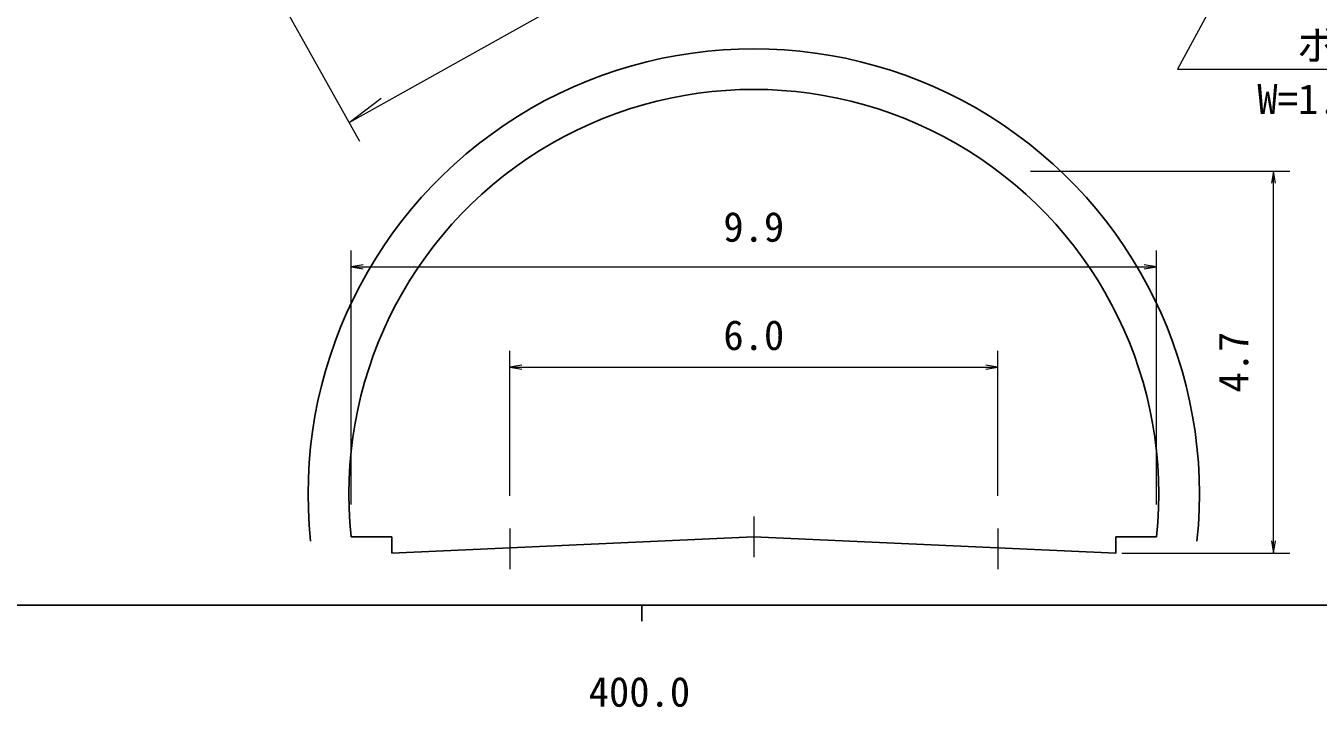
# Model space of a CAD drawing. Units: millimetres at full size, sheet at 1:1000, with parts at other scales. Extents: x 40000 to 680000, y 20000 to 380000.
# Drawn here: x 430134 to 509557, y 198715 to 240631 of the extents above; entities that cross this region are included whole.
import ezdxf
from ezdxf.enums import TextEntityAlignment as Align

# ---------------------------------------------------------------- set-up
doc = ezdxf.new("R2010")
doc.units = ezdxf.units.MM
doc.header["$LTSCALE"] = 1000
doc.linetypes.add('CHAIN', pattern=[18.5, 12, -1.5, 3.5, -1.5])
for name, color, linetype, lineweight in [('M-BGD', 7, 'Continuous', 25), ('M-BMK', 2, 'CHAIN', 13), ('M-STR-HTXT', 7, 'Continuous', 13), ('M-TTL-BAND', 7, 'Continuous', 25)]:
    doc.layers.add(name, color=color, linetype=linetype, lineweight=lineweight)
doc.styles.add('ＭＳ ゴシック', font='')
doc.styles.get('ＭＳ ゴシック').set_extended_font_data('MS Gothic')

# ---------------------------------------------------------------- blocks, each defined once
blk = doc.blocks.new('open_arrow')
at = {"color": 0, "linetype": 'Continuous', "lineweight": -2}
blk.add_lwpolyline([(7.5, 1.25), (0, 0), (7.5, -1.25)], dxfattribs=at)

msp = doc.modelspace()

# ---------------------------------------------------------------- linework, layer by layer
at = {"layer": 'M-BGD'}
for p, q in [((450123, 209191), (452623, 209191)), ((452623, 209191), (452623, 208191)), ((497123, 209191), (499623, 209191)), ((497123, 209191), (497123, 208191))]:
    msp.add_line(p, q, dxfattribs=at)
msp.add_lwpolyline([(497123, 208191), (474873, 209191), (452623, 208191)], dxfattribs=at)
for radius in [27390, 24890]:
    msp.add_arc((474873, 211829), radius, 353.91719, 186.08281, dxfattribs=at)
at = {"layer": 'M-BMK'}
for p, q in [((459873, 209715), (459873, 207212)), ((474873, 210440), (474873, 207943)), ((489873, 209715), (489873, 207212))]:
    msp.add_line(p, q, dxfattribs=at)
at = {"layer": 'M-STR-HTXT'}
for p, q in [((450007, 234690), (505697, 265816)), ((450660, 233520), (435365, 260902)), ((450007, 234690), (451962, 236174)), ((491873, 231691), (507811, 231691)), ((506811, 208191), (506811, 231691)), ((450123, 211191), (450123, 226799)), ((499623, 211191), (499623, 226799)), ((450123, 225799), (499623, 225799)), ((459873, 211715), (459873, 220637)), ((489873, 211715), (489873, 220637)), ((459873, 219637), (489873, 219637)), ((497498, 208191), (507811, 208191))]:
    msp.add_line(p, q, dxfattribs=at)
msp.add_lwpolyline([(525685, 283647), (500913, 237974), (540139, 237974)], dxfattribs=at)
at = {"layer": 'M-TTL-BAND'}
for p, q in [((40000, 205000), (579000, 205000)), ((468000, 205000), (468000, 204000))]:
    msp.add_line(p, q, dxfattribs=at)

# ---------------------------------------------------------------- block references
at = {"layer": 'M-STR-HTXT', "xscale": 100, "yscale": 100}
for p, rotation in [((506811, 231691), 270), ((499623, 225799), 180), ((489873, 219637), 180), ((506811, 208191), 90)]:
    msp.add_blockref('open_arrow', p, dxfattribs=dict(at, rotation=rotation))
for p in [(450123, 225799), (459873, 219637)]:
    msp.add_blockref('open_arrow', p, dxfattribs=at)

# ---------------------------------------------------------------- texts
at = {"layer": 'M-STR-HTXT', "style": 'ＭＳ ゴシック'}
for s, p in [('ボックスカルバート', (508263, 237974)), ('W=1.5  H=1.63  L=57.4', (505819, 234661))]:
    msp.add_text(s, height=1833, dxfattribs=at).set_placement(p, align=Align.BOTTOM_LEFT)
for s, p in [('9.9', (474873, 226799)), ('6.0', (474873, 220137))]:
    msp.add_text(s, height=1833, dxfattribs=at).set_placement(p, align=Align.BOTTOM_CENTER)
msp.add_text('4.7', height=1833, rotation=90, dxfattribs=at).set_placement((505811, 219941), align=Align.BOTTOM_CENTER)
at = {"layer": 'M-TTL-BAND', "style": 'ＭＳ ゴシック'}
msp.add_text('400.0', height=1833, dxfattribs=at).set_placement((467844, 198195), align=Align.BOTTOM_CENTER)

doc.saveas('drawing.dxf')
